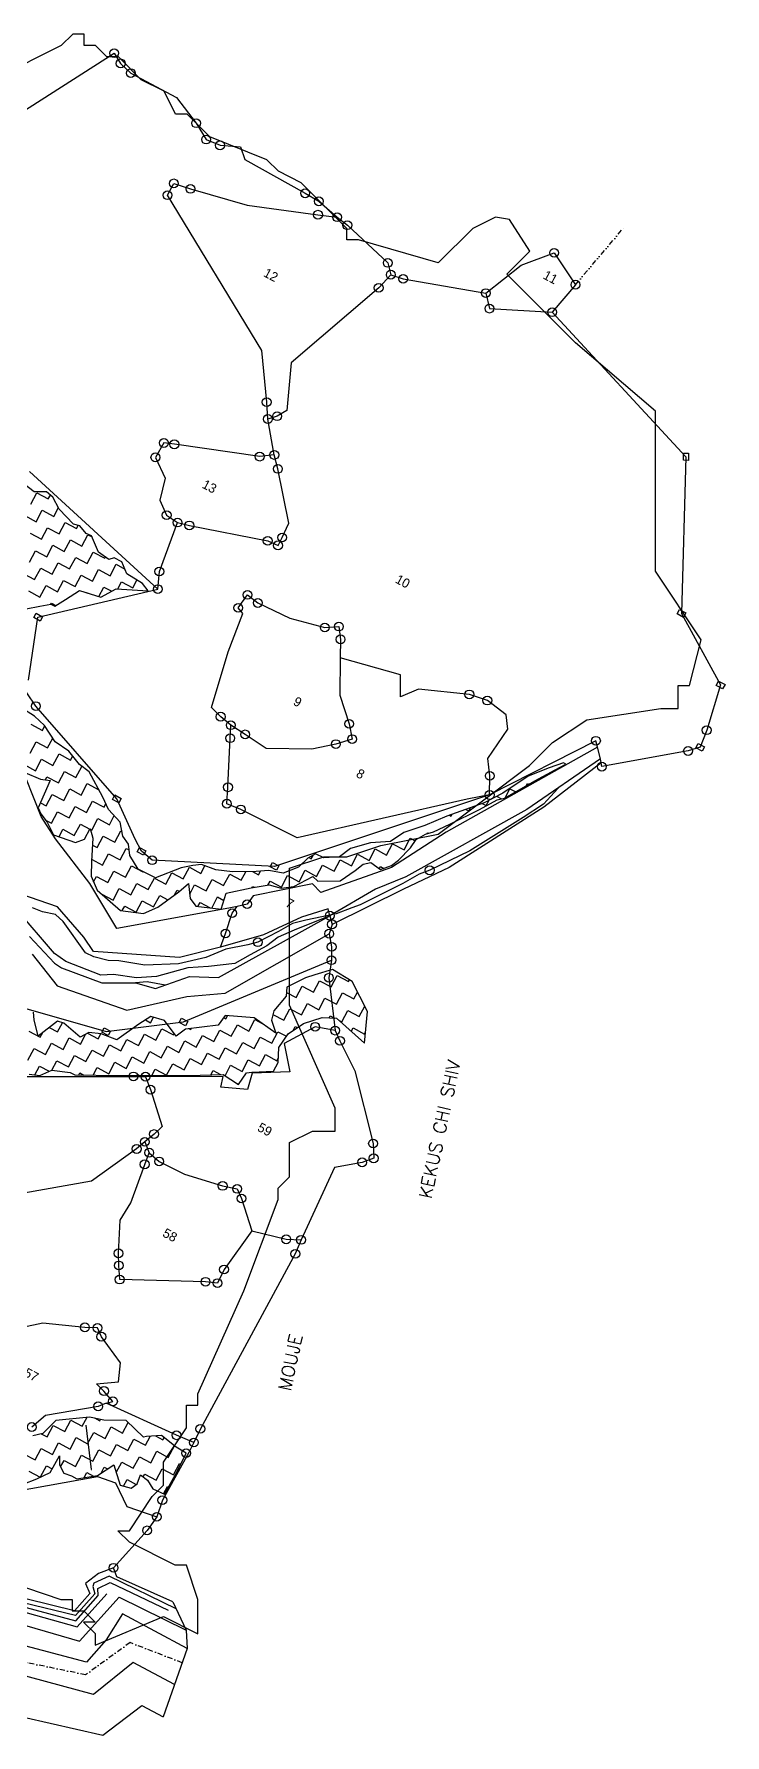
# Model space of a CAD drawing. Header units: metres. Extents: x 345339 to 348404, y 1759591 to 1762525.
# Drawn here: x 347740 to 348404, y 1759591 to 1761226 of the extents above; entities that cross this region are included whole.
import ezdxf

# ---------------------------------------------------------------- set-up
doc = ezdxf.new("R2010")
doc.units = ezdxf.units.M
doc.linetypes.add('DASHDOT', pattern=[1, 0.5, -0.25, 0, -0.25])
doc.linetypes.add('DIVIDE', pattern=[1.25, 0.5, -0.25, 0, -0.25, 0, -0.25])
for name, color, linetype in [('LINE_WATER', 4, 'Continuous'), ('OFF', 1, 'Continuous'), ('POLY_HATCH', 12, 'Continuous'), ('POLY_PARCEL', 6, 'Continuous'), ('POLY_WATER', 4, 'Continuous'), ('SYM_ARROW', 1, 'Continuous'), ('TEXT_MAPOUT', 7, 'Continuous'), ('TEXT_PARCEL', 7, 'Continuous'), ('V_BOUND_LINE', 7, 'Continuous'), ('V_BOUND_STREAM_LINE', 7, 'DASHDOT'), ('V_DIVIDE_LINE', 7, 'DIVIDE'), ('VILLAGE BOUNDRY', 15, 'Continuous')]:
    doc.layers.add(name, color=color, linetype=linetype)
doc.styles.get("Standard").update_dxf_attribs({"font": 'simplex.shx'})
doc.styles.add('TEXT_MAP', font='')
doc.styles.get('TEXT_MAP').set_extended_font_data('Kruti Dev 050')

msp = doc.modelspace()

# ---------------------------------------------------------------- linework, layer by layer
for points in [[(348368.6, 1760822.8), (348368.4, 1760815.9), (348363.6, 1760816), (348363.8, 1760822.9)], [(347741.7, 1760669), (347747.8, 1760665.7), (347745.6, 1760661.5), (347739.5, 1760664.8)], [(348360, 1760672.5), (348366.1, 1760669.3), (348363.8, 1760665), (348357.7, 1760668.3)], [(348397.5, 1760603.9), (348403.6, 1760600.6), (348401.3, 1760596.4), (348395.2, 1760599.6)], [(348377.8, 1760544), (348384, 1760540.8), (348381.7, 1760536.5), (348375.6, 1760539.8)], [(347817.3, 1760494.4), (347823.4, 1760491.1), (347821.2, 1760486.9), (347815.1, 1760490.2)], [(347841.2, 1760444), (347847.3, 1760440.8), (347845.1, 1760436.6), (347839, 1760439.8)], [(347968.8, 1760429.6), (347974.9, 1760426.3), (347972.6, 1760422.1), (347966.5, 1760425.3)], [(347881.6, 1760280.1), (347887.7, 1760276.9), (347885.4, 1760272.6), (347879.3, 1760275.9)], [(347807.1, 1760270.8), (347813.2, 1760267.5), (347810.9, 1760263.3), (347804.8, 1760266.5)]]:
    msp.add_lwpolyline(points, close=True)
for centre in [(347816.8, 1761207.1), (347823, 1761197.3), (347832.8, 1761188), (347895.5, 1761139.8), (347905.1, 1761124.1), (347918.5, 1761118.6), (347868, 1761070.6), (347874.1, 1761082), (347890.1, 1761076.7), (348000.3, 1761072.5), (348013.4, 1761064.8), (348012.6, 1761051.9), (348031, 1761049.5), (348040.8, 1761041.8), (348079.6, 1761005.6), (348239.4, 1761015.3), (348082.5, 1760994.3), (348094.4, 1760990.3), (348070.9, 1760981.7), (348173.8, 1760976.6), (348259.9, 1760984.7), (348177.3, 1760961.7), (348237.6, 1760958.2), (347963.3, 1760871.8), (347973.3, 1760858.3), (347964.5, 1760855.6), (347864.6, 1760832.6), (347874.6, 1760831.3), (347856.4, 1760818.8), (347956.6, 1760819.5), (347970.6, 1760821.1), (347974.1, 1760807.7), (347867.2, 1760763.2), (347877.7, 1760756.1), (347889, 1760753.4), (347964.3, 1760738.6), (347974.2, 1760734.2), (347978.2, 1760741.8), (347860.2, 1760709.1), (347858.7, 1760692.2), (347944.9, 1760686.6), (347954.8, 1760678.9), (347935.9, 1760674.2), (348019.1, 1760655.3), (348032.7, 1760656.2), (348034.3, 1760643.9), (347741.5, 1760579.8), (348158, 1760591), (348175.3, 1760585.1), (347919.1, 1760569.6), (348042.5, 1760562.7), (347928.3, 1760548.9), (347928.8, 1760561.4), (347942.6, 1760552.6), (348045.4, 1760548.1), (348279.6, 1760546.5), (348386, 1760556.6), (348029.8, 1760543.3), (348368.1, 1760536.7), (348285.3, 1760521.6), (347926.1, 1760501.8), (348177.6, 1760512.8), (347925.1, 1760486), (347938.5, 1760480.5), (348177.5, 1760494.4), (347853.3, 1760431.7), (348119.9, 1760422), (347944.6, 1760389.5), (347930.1, 1760380.8), (348023.9, 1760378.4), (348026.1, 1760370.1), (347923.8, 1760361.3), (347954.8, 1760352.9), (348023.4, 1760361.1), (348025.5, 1760335.6), (348025.7, 1760348.5), (348023.1, 1760318.8), (348009.9, 1760271.7), (348029.1, 1760268), (348033.7, 1760258.2), (347835.3, 1760224), (347846.9, 1760223.7), (347851.7, 1760211.3), (347838.4, 1760154.3), (347846.2, 1760161.1), (347855.1, 1760168.6), (348065.5, 1760159.5), (347846.1, 1760139.5), (347850.5, 1760150.7), (347860, 1760142.3), (348055, 1760141.4), (348066.1, 1760145.3), (347921, 1760118.8), (347934.9, 1760115.9), (347939.1, 1760106.7), (347982.1, 1760067.5), (347996.3, 1760066.9), (347821, 1760054), (347821.3, 1760042.4), (347990.8, 1760053.5), (347822.1, 1760028.8), (347904.6, 1760026.7), (347916.1, 1760025.4), (347922.3, 1760038.5), (347788.7, 1759982.9), (347800.8, 1759982.3), (347804.5, 1759973.9), (347807, 1759921.7), (347815.6, 1759911.8), (347801.5, 1759907), (347737.6, 1759887.1), (347876.7, 1759879.2), (347899.6, 1759885.4), (347886, 1759862), (347893.4, 1759872.3), (347863.1, 1759816.8), (347857.8, 1759800.8), (347848.4, 1759787.8), (347816.2, 1759751.9)]:
    msp.add_circle(centre, 4.23)
at = {"layer": 'LINE_WATER'}
for p, q in [((348229.3, 1760485.7), (348209.8, 1760472.9)), ((348243.2, 1760501), (348229.3, 1760485.7)), ((348209.8, 1760472.9), (348199.3, 1760466.3)), ((348199.3, 1760466.3), (348158.4, 1760440.6)), ((348158.4, 1760440.6), (348119.9, 1760422)), ((348119.9, 1760422), (348109.8, 1760418.2)), ((348094, 1760409.2), (348053, 1760388.8)), ((348109.8, 1760418.2), (348094, 1760409.2)), ((348053, 1760388.8), (348045.1, 1760386)), ((347759.5, 1760342.1), (347722.6, 1760385.1)), ((347747.8, 1760382.1), (347738.3, 1760386)), ((347760.3, 1760379.5), (347747.8, 1760382.1)), ((347767.7, 1760372.7), (347760.3, 1760379.5)), ((347789.3, 1760342.6), (347767.7, 1760372.7)), ((347988.2, 1760371), (347974.7, 1760363.1)), ((348000.8, 1760374.1), (347988.2, 1760371)), ((348023.9, 1760378.4), (347989.7, 1760364.6)), ((348029.9, 1760380.3), (348000.8, 1760374.1)), ((348045.1, 1760386), (348029.9, 1760380.3)), ((347974.7, 1760363.1), (347954.8, 1760352.9)), ((347974.4, 1760357.7), (347963.6, 1760349.5)), ((347989.7, 1760364.6), (347974.4, 1760357.7)), ((347770.5, 1760334.5), (347759.5, 1760342.1)), ((347797.2, 1760338.9), (347789.3, 1760342.6)), ((347810.9, 1760335.2), (347797.2, 1760338.9)), ((347904.8, 1760338.4), (347878.7, 1760332)), ((347923.9, 1760346.1), (347904.8, 1760338.4)), ((347945.3, 1760350.4), (347923.9, 1760346.1)), ((347947.4, 1760340.8), (347932.6, 1760332.5)), ((347954.8, 1760352.9), (347945.3, 1760350.4)), ((347963.6, 1760349.5), (347947.4, 1760340.8)), ((347804.1, 1760321.3), (347770.5, 1760334.5)), ((347816, 1760321.9), (347804.1, 1760321.3)), ((347821.2, 1760334.9), (347810.9, 1760335.2)), ((347838.1, 1760318.8), (347816, 1760321.9)), ((347846.2, 1760330.8), (347821.2, 1760334.9)), ((347878.7, 1760332), (347846.2, 1760330.8)), ((347887.7, 1760328.3), (347857.3, 1760320.1)), ((347907.3, 1760329.7), (347887.7, 1760328.3)), ((347932.6, 1760332.5), (347907.3, 1760329.7)), ((347848.6, 1760314.8), (347837.3, 1760314)), ((347857.3, 1760320.1), (347838.1, 1760318.8)), ((347865.8, 1760311.8), (347848.6, 1760314.8)), ((347797.3, 1759737), (347796.3, 1759734)), ((347796.3, 1759734), (347798.2, 1759726.7)), ((347811.9, 1759743.7), (347797.3, 1759737)), ((347801, 1759732), (347812.8, 1759737.8)), ((347876.3, 1759712.3), (347811.9, 1759743.7)), ((347812.8, 1759737.8), (347868.7, 1759711)), ((347779.6, 1759705.9), (347729.3, 1759718.2)), ((347798.2, 1759726.7), (347779.6, 1759705.9)), ((347779.9, 1759701), (347801.5, 1759725.3)), ((347781.2, 1759695), (347809.7, 1759726.7)), ((347783.5, 1759681.3), (347821.7, 1759723.5)), ((347801.5, 1759725.3), (347801, 1759732)), ((347821.7, 1759723.5), (347886.1, 1759692.1)), ((347725.3, 1759710.9), (347781.2, 1759695)), ((347727.6, 1759714.9), (347779.9, 1759701)), ((347824.7, 1759707.5), (347809, 1759682.5)), ((347887, 1759674.3), (347824.7, 1759707.5)), ((347732.9, 1759696.1), (347783.5, 1759681.3)), ((347790.2, 1759661.3), (347721.3, 1759679.6)), ((347809, 1759682.5), (347790.2, 1759661.3)), ((347796.8, 1759630.2), (347694, 1759657.9)), ((347834.9, 1759660.9), (347796.8, 1759630.2)), ((347874.9, 1759639.6), (347834.9, 1759660.9))]:
    msp.add_line(p, q, dxfattribs=at)
at = {"layer": 'OFF'}
for p, q in [((347873.3, 1759719.3), (347886.1, 1759692.1)), ((347886.1, 1759692.1), (347887, 1759674.3)), ((347887, 1759674.3), (347864, 1759608.6))]:
    msp.add_line(p, q, dxfattribs=at)
at = {"layer": 'POLY_HATCH'}
for p, q in [((347740, 1760785.8), (347730.2, 1760793.1)), ((347751.7, 1760785.8), (347740, 1760785.8)), ((347757.8, 1760780.5), (347751.7, 1760785.8)), ((347764, 1760768.9), (347757.8, 1760780.5)), ((347777.7, 1760754.7), (347764, 1760768.9)), ((347783.7, 1760753), (347777.7, 1760754.7)), ((347790, 1760745.5), (347783.7, 1760753)), ((347795.1, 1760743.4), (347790, 1760745.5)), ((347801.7, 1760727.6), (347795.1, 1760743.4)), ((347811.8, 1760720.8), (347801.7, 1760727.6)), ((347816.8, 1760722.3), (347811.8, 1760720.8)), ((347824.3, 1760718.3), (347816.8, 1760722.3)), ((347829.1, 1760706.8), (347824.3, 1760718.3)), ((347844.1, 1760697.5), (347829.1, 1760706.8)), ((347849.3, 1760690.5), (347844.1, 1760697.5)), ((347759.7, 1760675.8), (347769.9, 1760682.1)), ((347769.9, 1760682.1), (347783.4, 1760690.7)), ((347783.4, 1760690.7), (347804.1, 1760684.4)), ((347804.1, 1760684.4), (347818.7, 1760692.4)), ((347818.7, 1760692.4), (347849.3, 1760690.5)), ((347732.3, 1760673.3), (347745.4, 1760675.9)), ((347745.4, 1760675.9), (347756, 1760677.8)), ((347756, 1760677.8), (347759.7, 1760675.8)), ((347740.2, 1760570), (347727.2, 1760578.6)), ((347750, 1760561.3), (347740.2, 1760570)), ((347760.2, 1760545.6), (347750, 1760561.3)), ((347773.2, 1760536.6), (347760.2, 1760545.6)), ((347783.5, 1760523.6), (347773.2, 1760536.6)), ((347792.8, 1760516.6), (347783.5, 1760523.6)), ((348234.6, 1760520.4), (348214.6, 1760512.5)), ((348220.9, 1760507.9), (348240.5, 1760518.5)), ((348248.3, 1760525.4), (348234.6, 1760520.4)), ((348240.5, 1760518.5), (348250.8, 1760524)), ((348250.8, 1760524), (348248.3, 1760525.4)), ((347731, 1760516.1), (347746, 1760509.6)), ((347755.3, 1760508.4), (347743.8, 1760481.9)), ((347746, 1760509.6), (347755.3, 1760508.4)), ((347806, 1760492.4), (347792.8, 1760516.6)), ((348214.6, 1760512.5), (348190.1, 1760496.1)), ((348191.9, 1760491.4), (348220.9, 1760507.9)), ((347811.4, 1760480.6), (347806, 1760492.4)), ((348172.2, 1760487), (348136.4, 1760473.9)), ((348167.9, 1760480.3), (348184.8, 1760489.6)), ((348190.1, 1760496.1), (348172.2, 1760487)), ((348184.8, 1760489.6), (348191.9, 1760491.4)), ((347743.8, 1760481.9), (347746.2, 1760476.4)), ((347746.2, 1760476.4), (347752.4, 1760468.4)), ((347752.4, 1760468.4), (347758.5, 1760456.2)), ((347822.7, 1760468.4), (347811.4, 1760480.6)), ((347825.1, 1760454.8), (347822.7, 1760468.4)), ((348136.4, 1760473.9), (348115.3, 1760465.2)), ((348139.3, 1760466.5), (348167.9, 1760480.3)), ((347758.5, 1760456.2), (347779.7, 1760448.6)), ((347788.3, 1760451.9), (347793.8, 1760462.1)), ((347793.8, 1760462.1), (347796.2, 1760452.9)), ((347796.2, 1760452.9), (347795, 1760430.9)), ((347830.6, 1760447), (347825.1, 1760454.8)), ((348095.1, 1760458.2), (348082.4, 1760449.8)), ((348115.3, 1760465.2), (348095.1, 1760458.2)), ((348106.8, 1760451.6), (348115.9, 1760456.7)), ((348115.9, 1760456.7), (348123.5, 1760459.1)), ((348123.5, 1760459.1), (348139.3, 1760466.5)), ((347779.7, 1760448.6), (347788.3, 1760451.9)), ((347831.7, 1760436.2), (347830.6, 1760447)), ((347839.7, 1760423), (347831.7, 1760436.2)), ((348010.3, 1760437.7), (348002.7, 1760433.6)), ((348018.3, 1760433.9), (348010.3, 1760437.7)), ((348043.7, 1760443), (348033.2, 1760434.9)), ((348063.1, 1760448.5), (348043.7, 1760443)), ((348082.4, 1760449.8), (348063.1, 1760448.5)), ((348089.9, 1760431.7), (348101.5, 1760443.7)), ((348101.5, 1760443.7), (348106.8, 1760451.6)), ((347795, 1760430.9), (347794.7, 1760416.4)), ((347856.6, 1760414.7), (347839.7, 1760423)), ((347881, 1760424.3), (347856.6, 1760414.7)), ((347892.4, 1760426.5), (347881, 1760424.3)), ((347900.6, 1760427.6), (347892.4, 1760426.5)), ((347914.3, 1760422.4), (347900.6, 1760427.6)), ((347930.5, 1760420.6), (347914.3, 1760422.4)), ((347953.3, 1760420.8), (347930.5, 1760420.6)), ((347965.5, 1760421.8), (347953.3, 1760420.8)), ((347979.2, 1760419.3), (347965.5, 1760421.8)), ((347994, 1760425.1), (347979.2, 1760419.3)), ((348002.7, 1760433.6), (347994, 1760425.1)), ((348033.2, 1760434.9), (348018.3, 1760433.9)), ((348034, 1760412), (348048.3, 1760421.8)), ((348048.3, 1760421.8), (348056.1, 1760428)), ((348056.1, 1760428), (348063.4, 1760429.5)), ((348063.4, 1760429.5), (348072.6, 1760422.7)), ((348072.6, 1760422.7), (348083.3, 1760426.5)), ((348083.3, 1760426.5), (348089.9, 1760431.7)), ((347794.7, 1760416.4), (347800.6, 1760402.8)), ((347879, 1760401.3), (347888.2, 1760409.3)), ((347888.2, 1760409.3), (347889.9, 1760394.8)), ((347924.3, 1760400.2), (347948.5, 1760405.2)), ((347948.5, 1760405.2), (347965.8, 1760408.1)), ((347965.8, 1760408.1), (347977.1, 1760404.9)), ((347977.1, 1760404.9), (347989.5, 1760406.6)), ((347989.5, 1760406.6), (348007.5, 1760416)), ((348007.5, 1760416), (348012.5, 1760411.7)), ((348012.5, 1760411.7), (348034, 1760412)), ((347800.6, 1760402.8), (347822.9, 1760383.5)), ((347858.7, 1760386.5), (347879, 1760401.3)), ((347889.9, 1760394.8), (347895.3, 1760387.6)), ((347895.3, 1760387.6), (347919.6, 1760384.7)), ((347919.6, 1760384.7), (347924.3, 1760400.2)), ((347822.9, 1760383.5), (347845.1, 1760380.6)), ((347845.1, 1760380.6), (347858.7, 1760386.5)), ((348009.6, 1760321.6), (348000.5, 1760318.8)), ((348026.4, 1760326.7), (348009.6, 1760321.6)), ((348045.3, 1760315.3), (348026.4, 1760326.7)), ((347982.8, 1760309.7), (347982.1, 1760301.1)), ((348000.5, 1760318.8), (347982.8, 1760309.7)), ((348060, 1760286.4), (348045.3, 1760315.3)), ((347982.1, 1760301.1), (347970.1, 1760287)), ((347739.8, 1760278.3), (347739.2, 1760285.6)), ((347743.7, 1760262.8), (347739.8, 1760278.3)), ((347762.3, 1760277.2), (347743.7, 1760262.8)), ((347768.3, 1760275.3), (347762.3, 1760277.2)), ((347784.1, 1760261.7), (347768.3, 1760275.3)), ((347840.4, 1760274.2), (347819.5, 1760259.1)), ((347851.9, 1760281.5), (347840.4, 1760274.2)), ((347865.2, 1760277.6), (347851.9, 1760281.5)), ((347876.5, 1760262.7), (347865.2, 1760277.6)), ((347916.7, 1760273.3), (347885.2, 1760269.5)), ((347923.5, 1760282.4), (347916.7, 1760273.3)), ((347951.2, 1760280.4), (347923.5, 1760282.4)), ((347972.1, 1760265.5), (347951.2, 1760280.4)), ((347970.1, 1760287), (347967.8, 1760278)), ((347967.8, 1760278), (347972.1, 1760265.5)), ((347983.9, 1760264.9), (347998.8, 1760274.9)), ((347998.8, 1760274.9), (348016.7, 1760280.7)), ((348016.7, 1760280.7), (348030.3, 1760279.9)), ((348030.3, 1760279.9), (348057.2, 1760255.9)), ((348057.2, 1760255.9), (348060, 1760286.4)), ((347792.3, 1760266.3), (347784.1, 1760261.7)), ((347804.4, 1760265), (347792.3, 1760266.3)), ((347819.5, 1760259.1), (347804.4, 1760265)), ((347885.2, 1760269.5), (347876.5, 1760262.7)), ((347975, 1760251.8), (347983.9, 1760264.9)), ((347974.4, 1760237.4), (347975, 1760251.8)), ((347735.2, 1760226.3), (347745.3, 1760224.8)), ((347745.3, 1760224.8), (347757, 1760230.1)), ((347757, 1760230.1), (347774.4, 1760227.8)), ((347774.4, 1760227.8), (347778.9, 1760225.5)), ((347778.9, 1760225.5), (347819.6, 1760224.9)), ((347819.6, 1760224.9), (347888.4, 1760225)), ((347888.4, 1760225), (347921.5, 1760225.9)), ((347921.5, 1760225.9), (347936.2, 1760216.2)), ((347936.2, 1760216.2), (347944, 1760227.3)), ((347944, 1760227.3), (347948.9, 1760228)), ((347948.9, 1760228), (347969.9, 1760228.9)), ((347969.9, 1760228.9), (347974.4, 1760237.4)), ((347793.1, 1759896.7), (347760.7, 1759893.5)), ((347807, 1759893.8), (347793.1, 1759896.7)), ((347748.3, 1759881), (347738.6, 1759878.5)), ((347760.7, 1759893.5), (347748.3, 1759881)), ((347828.4, 1759893.3), (347807, 1759893.8)), ((347845, 1759877.4), (347828.4, 1759893.3)), ((347847.8, 1759877.9), (347845, 1759877.4)), ((347862.4, 1759879), (347847.8, 1759877.9)), ((347876.3, 1759867.8), (347862.4, 1759879)), ((347886, 1759862), (347876.3, 1759867.8)), ((347755.2, 1759843.5), (347764.4, 1759859.6)), ((347764.4, 1759859.6), (347764.2, 1759850.8)), ((347764.2, 1759850.8), (347768.3, 1759842.9)), ((347800.9, 1759840.5), (347816.4, 1759850.9)), ((347816.4, 1759850.9), (347822.7, 1759831.3)), ((347877, 1759843.8), (347886, 1759862)), ((347729.4, 1759832.3), (347742.4, 1759837.5)), ((347742.4, 1759837.5), (347755.2, 1759843.5)), ((347768.3, 1759842.9), (347775.8, 1759840.1)), ((347775.8, 1759840.1), (347780.8, 1759837.5)), ((347780.8, 1759837.5), (347800.9, 1759840.5)), ((347822.7, 1759831.3), (347833.2, 1759828.5)), ((347833.2, 1759828.5), (347839, 1759832.7)), ((347839, 1759832.7), (347842, 1759841.3)), ((347842, 1759841.3), (347848.9, 1759836.2)), ((347848.9, 1759836.2), (347853.9, 1759827.8)), ((347865, 1759822.6), (347877, 1759843.8)), ((347853.9, 1759827.8), (347865, 1759822.6))]:
    msp.add_line(p, q, dxfattribs=at)
at = {"layer": 'POLY_HATCH', "linetype": 'Continuous'}
for p, q in [((347736.7, 1760773.7), (347742.6, 1760784.7)), ((347742.6, 1760784.7), (347753.5, 1760778.9)), ((347753.5, 1760778.9), (347755.5, 1760782.5)), ((347730.9, 1760762.8), (347741.8, 1760756.9)), ((347741.8, 1760756.9), (347747.7, 1760767.9)), ((347747.7, 1760767.9), (347758.7, 1760762.1)), ((347758.7, 1760762.1), (347763.2, 1760770.5)), ((347747, 1760740.1), (347752.8, 1760751.1)), ((347752.8, 1760751.1), (347763.8, 1760745.2)), ((347763.8, 1760745.2), (347769.6, 1760756.2)), ((347769.6, 1760756.2), (347780.6, 1760750.4)), ((347780.6, 1760750.4), (347782.2, 1760753.4)), ((347736, 1760745.9), (347747, 1760740.1)), ((347752.1, 1760723.3), (347757.9, 1760734.3)), ((347757.9, 1760734.3), (347768.9, 1760728.4)), ((347768.9, 1760728.4), (347774.8, 1760739.4)), ((347774.8, 1760739.4), (347785.7, 1760733.5)), ((347785.7, 1760733.5), (347791.6, 1760744.5)), ((347791.6, 1760744.5), (347795.5, 1760742.4)), ((347735.3, 1760718.1), (347741.1, 1760729.1)), ((347741.1, 1760729.1), (347752.1, 1760723.3)), ((347757.2, 1760706.5), (347763.1, 1760717.4)), ((347763.1, 1760717.4), (347774, 1760711.6)), ((347774, 1760711.6), (347779.9, 1760722.6)), ((347779.9, 1760722.6), (347790.9, 1760716.7)), ((347790.9, 1760716.7), (347796.7, 1760727.7)), ((347796.7, 1760727.7), (347807.7, 1760721.8)), ((347807.7, 1760721.8), (347808.4, 1760723.1)), ((347812.8, 1760705), (347818.7, 1760716)), ((347818.7, 1760716), (347827.1, 1760711.5)), ((347729.4, 1760707.2), (347740.4, 1760701.3)), ((347740.4, 1760701.3), (347746.2, 1760712.3)), ((347746.2, 1760712.3), (347757.2, 1760706.5)), ((347762.4, 1760689.6), (347768.2, 1760700.6)), ((347768.2, 1760700.6), (347779.2, 1760694.8)), ((347779.2, 1760694.8), (347785, 1760705.7)), ((347785, 1760705.7), (347796, 1760699.9)), ((347796, 1760699.9), (347801.8, 1760710.9)), ((347801.8, 1760710.9), (347812.8, 1760705)), ((347820.2, 1760692.3), (347823.8, 1760699.2)), ((347823.8, 1760699.2), (347834.8, 1760693.3)), ((347834.8, 1760693.3), (347838.7, 1760700.8)), ((347734.6, 1760690.4), (347745.5, 1760684.5)), ((347745.5, 1760684.5), (347751.4, 1760695.5)), ((347751.4, 1760695.5), (347762.4, 1760689.6)), ((347790, 1760688.7), (347790.1, 1760688.9)), ((347790.1, 1760688.9), (347791.4, 1760688.3)), ((347802.2, 1760685), (347807, 1760694)), ((347807, 1760694), (347814.4, 1760690.1)), ((347756, 1760677.8), (347756.5, 1760678.7)), ((347756.5, 1760678.7), (347760.7, 1760676.4)), ((347736.8, 1760562.3), (347747.8, 1760556.5)), ((347747.8, 1760556.5), (347750.2, 1760561)), ((347736.1, 1760534.5), (347741.9, 1760545.5)), ((347741.9, 1760545.5), (347752.9, 1760539.7)), ((347752.9, 1760539.7), (347757.9, 1760549.1)), ((347758, 1760522.8), (347763.9, 1760533.8)), ((347763.9, 1760533.8), (347774.9, 1760528)), ((347730.2, 1760523.6), (347741.2, 1760517.7)), ((347741.2, 1760517.7), (347747.1, 1760528.7)), ((347747.1, 1760528.7), (347758, 1760522.8)), ((347774.9, 1760528), (347777, 1760531.9)), ((347780, 1760511.1), (347785.7, 1760521.9)), ((347750.7, 1760509), (347752.2, 1760511.9)), ((347752.2, 1760511.9), (347763.2, 1760506)), ((347763.2, 1760506), (347769, 1760517)), ((347769, 1760517), (347780, 1760511.1)), ((347785.1, 1760494.3), (347791, 1760505.3)), ((347791, 1760505.3), (347801.9, 1760499.4)), ((348212.5, 1760503.1), (348213.8, 1760505.5)), ((348213.8, 1760505.5), (348215.3, 1760504.7)), ((347746, 1760487), (347751.5, 1760484.1)), ((347751.5, 1760484.1), (347757.3, 1760495)), ((347757.3, 1760495), (347768.3, 1760489.2)), ((347768.3, 1760489.2), (347774.1, 1760500.2)), ((347774.1, 1760500.2), (347785.1, 1760494.3)), ((347790.2, 1760477.5), (347796.1, 1760488.5)), ((347796.1, 1760488.5), (347807.1, 1760482.6)), ((347801.9, 1760499.4), (347802, 1760499.7)), ((347807.1, 1760482.6), (347808.9, 1760486.1)), ((348170.3, 1760486.3), (348174.3, 1760484.2)), ((348174.3, 1760484.2), (348177.1, 1760489.5)), ((348184.2, 1760493.1), (348188.8, 1760490.6)), ((348192.3, 1760491.7), (348197, 1760500.3)), ((348197, 1760500.3), (348202.5, 1760497.4)), ((347750.9, 1760470.3), (347756.6, 1760467.2)), ((347756.6, 1760467.2), (347762.4, 1760478.2)), ((347762.4, 1760478.2), (347773.4, 1760472.4)), ((347773.4, 1760472.4), (347779.3, 1760483.3)), ((347779.3, 1760483.3), (347790.2, 1760477.5)), ((347795.4, 1760460.7), (347801.2, 1760471.7)), ((347801.2, 1760471.7), (347812.2, 1760465.8)), ((347812.2, 1760465.8), (347816.9, 1760474.7)), ((348139, 1760474.9), (348140.6, 1760474)), ((348140.6, 1760474), (348141.6, 1760475.8)), ((348154.7, 1760480.6), (348157.5, 1760479.1)), ((348157.5, 1760479.1), (348159.1, 1760482.2)), ((347763.8, 1760454.3), (347767.6, 1760461.4)), ((347767.6, 1760461.4), (347778.5, 1760455.5)), ((347778.5, 1760455.5), (347784.4, 1760466.5)), ((347784.4, 1760466.5), (347793.5, 1760461.7)), ((347793.9, 1760461.4), (347795.4, 1760460.7)), ((347800.5, 1760443.9), (347806.3, 1760454.8)), ((347806.3, 1760454.8), (347817.3, 1760449)), ((347817.3, 1760449), (347823.2, 1760460)), ((347823.2, 1760460), (347824.3, 1760459.3)), ((348095.3, 1760441.8), (348101.2, 1760452.8)), ((348101.2, 1760452.8), (348105.9, 1760450.2)), ((348117.6, 1760457.2), (348118, 1760457.9)), ((348118, 1760457.9), (348118.6, 1760457.5)), ((347795.9, 1760446.3), (347800.5, 1760443.9)), ((347805.6, 1760427), (347811.5, 1760438)), ((347811.5, 1760438), (347822.4, 1760432.2)), ((347822.4, 1760432.2), (347828.3, 1760443.1)), ((347828.3, 1760443.1), (347831.1, 1760441.6)), ((348006.1, 1760433), (348007.9, 1760436.4)), ((348044.8, 1760426.4), (348050.7, 1760437.4)), ((348050.7, 1760437.4), (348061.7, 1760431.5)), ((348061.7, 1760431.5), (348067.5, 1760442.5)), ((348067.5, 1760442.5), (348078.5, 1760436.7)), ((348078.5, 1760436.7), (348084.3, 1760447.6)), ((348084.3, 1760447.6), (348095.3, 1760441.8)), ((347795.1, 1760432.6), (347805.6, 1760427)), ((347810.7, 1760410.2), (347816.6, 1760421.2)), ((347816.6, 1760421.2), (347827.6, 1760415.3)), ((347827.6, 1760415.3), (347833.4, 1760426.3)), ((347833.4, 1760426.3), (347844.4, 1760420.5)), ((347844.4, 1760420.5), (347844.5, 1760420.6)), ((347866.3, 1760408.8), (347872.2, 1760419.7)), ((347872.2, 1760419.7), (347883.2, 1760413.9)), ((347883.2, 1760413.9), (347889, 1760424.9)), ((347889, 1760424.9), (347900, 1760419)), ((347900, 1760419), (347903.9, 1760426.3)), ((347938.8, 1760412.5), (347943.2, 1760420.7)), ((347949.6, 1760420.8), (347955.6, 1760417.6)), ((347955.6, 1760417.6), (347957.5, 1760421.2)), ((347994.4, 1760411), (348000.2, 1760422)), ((348000.2, 1760422), (348011.2, 1760416.1)), ((348003.8, 1760434.2), (348006.1, 1760433)), ((348011.2, 1760416.1), (348017, 1760427.1)), ((348017, 1760427.1), (348028, 1760421.3)), ((348028, 1760421.3), (348033.9, 1760432.2)), ((348033.9, 1760432.2), (348044.8, 1760426.4)), ((348071.5, 1760423.5), (348072.6, 1760425.7)), ((348072.6, 1760425.7), (348075.9, 1760423.9)), ((347797, 1760410.9), (347799.8, 1760416.1)), ((347799.8, 1760416.1), (347810.7, 1760410.2)), ((347815.9, 1760393.4), (347821.7, 1760404.4)), ((347821.7, 1760404.4), (347832.7, 1760398.5)), ((347832.7, 1760398.5), (347838.5, 1760409.5)), ((347838.5, 1760409.5), (347849.5, 1760403.6)), ((347849.5, 1760403.6), (347855.4, 1760414.6)), ((347855.4, 1760414.6), (347866.3, 1760408.8)), ((347889.4, 1760399.1), (347894.1, 1760408)), ((347894.1, 1760408), (347905.1, 1760402.2)), ((347905.1, 1760402.2), (347911, 1760413.2)), ((347911, 1760413.2), (347921.9, 1760407.3)), ((347921.9, 1760407.3), (347927.8, 1760418.3)), ((347927.8, 1760418.3), (347938.8, 1760412.5)), ((347949, 1760405.3), (347949.7, 1760406.6)), ((347949.7, 1760406.6), (347951.5, 1760405.7)), ((347964.5, 1760407.9), (347966.6, 1760411.7)), ((347966.6, 1760411.7), (347977.5, 1760405.9)), ((347977.5, 1760405.9), (347983.4, 1760416.9)), ((347983.4, 1760416.9), (347994.4, 1760411)), ((347804.8, 1760399.1), (347804.9, 1760399.2)), ((347804.9, 1760399.2), (347815.9, 1760393.4)), ((347824.6, 1760383.3), (347826.9, 1760387.5)), ((347826.9, 1760387.5), (347837.8, 1760381.7)), ((347837.8, 1760381.7), (347843.7, 1760392.7)), ((347843.7, 1760392.7), (347854.7, 1760386.8)), ((347854.7, 1760386.8), (347860.5, 1760397.8)), ((347860.5, 1760397.8), (347868.4, 1760393.6)), ((347874.9, 1760398.4), (347877.3, 1760402.9)), ((347877.3, 1760402.9), (347879.5, 1760401.8)), ((347897.2, 1760387.4), (347899.3, 1760391.2)), ((347899.3, 1760391.2), (347909.1, 1760386)), ((347910.5, 1760385.8), (347916.1, 1760396.4)), ((347916.1, 1760396.4), (347922.2, 1760393.1)), ((347991.5, 1760299.8), (347997.3, 1760310.8)), ((347997.3, 1760310.8), (348008.3, 1760304.9)), ((348008.3, 1760304.9), (348014.2, 1760315.9)), ((348014.2, 1760315.9), (348025.1, 1760310.1)), ((348025.1, 1760310.1), (348031, 1760321.1)), ((348031, 1760321.1), (348042, 1760315.2)), ((348042, 1760315.2), (348042.8, 1760316.8)), ((348047.1, 1760298.4), (348050.6, 1760305)), ((347979.8, 1760277.9), (347985.6, 1760288.8)), ((347982.4, 1760304.7), (347991.5, 1760299.8)), ((347985.6, 1760288.8), (347996.6, 1760283)), ((347996.6, 1760283), (348002.5, 1760294)), ((348002.5, 1760294), (348013.4, 1760288.1)), ((348013.4, 1760288.1), (348019.3, 1760299.1)), ((348019.3, 1760299.1), (348030.3, 1760293.3)), ((348030.3, 1760293.3), (348036.1, 1760304.2)), ((348036.1, 1760304.2), (348047.1, 1760298.4)), ((348052.2, 1760281.6), (348057.5, 1760291.4)), ((347762.5, 1760266.8), (347767.2, 1760275.6)), ((347846.8, 1760278.3), (347851.8, 1760275.6)), ((347851.8, 1760275.6), (347854.5, 1760280.8)), ((347922, 1760280.5), (347924.2, 1760279.3)), ((347924.2, 1760279.3), (347925.8, 1760282.3)), ((347929.3, 1760262.5), (347935.2, 1760273.5)), ((347935.2, 1760273.5), (347946.1, 1760267.6)), ((347946.1, 1760267.6), (347952, 1760278.6)), ((347952, 1760278.6), (347958.9, 1760274.9)), ((347969.2, 1760283.5), (347979.8, 1760277.9)), ((348023.4, 1760280.3), (348024.4, 1760282.3)), ((348024.4, 1760282.3), (348028.8, 1760280)), ((348032.3, 1760278.1), (348035.4, 1760276.4)), ((348035.4, 1760276.4), (348041.2, 1760287.4)), ((348041.2, 1760287.4), (348052.2, 1760281.6)), ((347734.7, 1760267.5), (347745.7, 1760261.7)), ((347745.7, 1760261.7), (347748.1, 1760266.2)), ((347754.4, 1760271.1), (347762.5, 1760266.8)), ((347767.7, 1760250), (347773.5, 1760261)), ((347773.5, 1760261), (347784.5, 1760255.1)), ((347784.5, 1760255.1), (347789.6, 1760264.8)), ((347791.2, 1760265.6), (347801.3, 1760260.2)), ((347801.3, 1760260.2), (347803.9, 1760265)), ((347823.3, 1760248.5), (347829.1, 1760259.5)), ((347829.1, 1760259.5), (347840.1, 1760253.7)), ((347840.1, 1760253.7), (347845.9, 1760264.6)), ((347845.9, 1760264.6), (347856.9, 1760258.8)), ((347856.9, 1760258.8), (347862.7, 1760269.8)), ((347862.7, 1760269.8), (347873.7, 1760263.9)), ((347873.7, 1760263.9), (347874.5, 1760265.3)), ((347878.9, 1760247.1), (347884.7, 1760258.1)), ((347884.7, 1760258.1), (347895.7, 1760252.2)), ((347888.8, 1760270), (347890.5, 1760269.1)), ((347890.5, 1760269.1), (347891.2, 1760270.2)), ((347895.7, 1760252.2), (347901.5, 1760263.2)), ((347901.5, 1760263.2), (347912.5, 1760257.4)), ((347912.5, 1760257.4), (347918.3, 1760268.3)), ((347918.3, 1760268.3), (347929.3, 1760262.5)), ((347934.4, 1760245.7), (347940.3, 1760256.6)), ((347940.3, 1760256.6), (347951.3, 1760250.8)), ((347951.3, 1760250.8), (347957.1, 1760261.8)), ((347957.1, 1760261.8), (347968.1, 1760255.9)), ((347968.1, 1760255.9), (347973.9, 1760266.9)), ((347973.9, 1760266.9), (347982.3, 1760262.5)), ((347988.7, 1760268.1), (347990.8, 1760272)), ((347990.8, 1760272), (347992.9, 1760270.9)), ((348044.6, 1760267.2), (348046.4, 1760270.6)), ((348046.4, 1760270.6), (348057.3, 1760264.7)), ((348057.3, 1760264.7), (348058.2, 1760266.3)), ((347734, 1760239.7), (347739.9, 1760250.7)), ((347739.9, 1760250.7), (347750.8, 1760244.9)), ((347750.8, 1760244.9), (347756.7, 1760255.8)), ((347756.7, 1760255.8), (347767.7, 1760250)), ((347772.8, 1760233.2), (347778.6, 1760244.1)), ((347778.6, 1760244.1), (347789.6, 1760238.3)), ((347789.6, 1760238.3), (347795.5, 1760249.3)), ((347795.5, 1760249.3), (347806.4, 1760243.4)), ((347806.4, 1760243.4), (347812.3, 1760254.4)), ((347812.3, 1760254.4), (347823.3, 1760248.5)), ((347828.4, 1760231.7), (347834.2, 1760242.7)), ((347834.2, 1760242.7), (347845.2, 1760236.8)), ((347845.2, 1760236.8), (347851.1, 1760247.8)), ((347851.1, 1760247.8), (347862, 1760242)), ((347862, 1760242), (347867.9, 1760253)), ((347867.9, 1760253), (347878.9, 1760247.1)), ((347884, 1760230.3), (347889.8, 1760241.3)), ((347889.8, 1760241.3), (347900.8, 1760235.4)), ((347900.8, 1760235.4), (347906.6, 1760246.4)), ((347906.6, 1760246.4), (347917.6, 1760240.5)), ((347917.6, 1760240.5), (347923.5, 1760251.5)), ((347923.5, 1760251.5), (347934.4, 1760245.7)), ((347939.6, 1760228.8), (347945.4, 1760239.8)), ((347945.4, 1760239.8), (347956.4, 1760234)), ((347956.4, 1760234), (347962.2, 1760244.9)), ((347962.2, 1760244.9), (347973.2, 1760239.1)), ((347973.2, 1760239.1), (347974.5, 1760241.6)), ((347740.5, 1760225.5), (347745, 1760233.9)), ((347745, 1760233.9), (347754.4, 1760228.9)), ((347757, 1760230.1), (347761.8, 1760239)), ((347761.8, 1760239), (347772.8, 1760233.2)), ((347782.7, 1760225.4), (347783.8, 1760227.3)), ((347783.8, 1760227.3), (347787.5, 1760225.3)), ((347796.7, 1760225.2), (347800.6, 1760232.4)), ((347800.6, 1760232.4), (347811.6, 1760226.6)), ((347811.6, 1760226.6), (347817.4, 1760237.6)), ((347817.4, 1760237.6), (347828.4, 1760231.7)), ((347838.8, 1760224.9), (347839.4, 1760225.9)), ((347839.4, 1760225.9), (347841.1, 1760224.9)), ((347853, 1760224.9), (347856.2, 1760231)), ((347856.2, 1760231), (347867.2, 1760225.2)), ((347867.2, 1760225.2), (347873, 1760236.1)), ((347873, 1760236.1), (347884, 1760230.3)), ((347909.7, 1760225.6), (347911.8, 1760229.6)), ((347911.8, 1760229.6), (347918.8, 1760225.8)), ((347923.3, 1760224.7), (347928.6, 1760234.7)), ((347928.6, 1760234.7), (347939.6, 1760228.8)), ((347933.7, 1760217.9), (347936.4, 1760216.5)), ((347933.7, 1760217.8), (347933.7, 1760217.9)), ((347786.1, 1759887.9), (347790.7, 1759896.5)), ((347746.8, 1759880.6), (347752.5, 1759877.6)), ((347752.5, 1759877.6), (347758.3, 1759888.6)), ((347758.3, 1759888.6), (347769.3, 1759882.8)), ((347769.3, 1759882.8), (347775.1, 1759893.7)), ((347775.1, 1759893.7), (347786.1, 1759887.9)), ((347791.2, 1759871.1), (347797.1, 1759882)), ((347797.1, 1759882), (347808, 1759876.2)), ((347797.8, 1759895.8), (347802.9, 1759893)), ((347802.9, 1759893), (347803.7, 1759894.5)), ((347808, 1759876.2), (347813.9, 1759887.2)), ((347813.9, 1759887.2), (347824.9, 1759881.3)), ((347824.9, 1759881.3), (347830.3, 1759891.5)), ((347740.8, 1759855.7), (347746.6, 1759866.6)), ((347746.6, 1759866.6), (347757.6, 1759860.8)), ((347757.6, 1759860.8), (347763.4, 1759871.8)), ((347763.4, 1759871.8), (347774.4, 1759865.9)), ((347774.4, 1759865.9), (347780.3, 1759876.9)), ((347780.3, 1759876.9), (347791.2, 1759871.1)), ((347796.4, 1759854.2), (347802.2, 1759865.2)), ((347802.2, 1759865.2), (347813.2, 1759859.4)), ((347813.2, 1759859.4), (347819, 1759870.3)), ((347819, 1759870.3), (347830, 1759864.5)), ((347830, 1759864.5), (347835.8, 1759875.5)), ((347835.8, 1759875.5), (347846.8, 1759869.6)), ((347846.8, 1759869.6), (347851.4, 1759878.1)), ((347852, 1759852.8), (347857.8, 1759863.8)), ((347856.5, 1759878.5), (347863.6, 1759874.7)), ((347857.8, 1759863.8), (347868.8, 1759857.9)), ((347863.6, 1759874.7), (347864.9, 1759877)), ((347868.8, 1759857.9), (347874.6, 1759868.9)), ((347874.6, 1759868.9), (347875.5, 1759868.4)), ((347729.8, 1759861.5), (347740.8, 1759855.7)), ((347746.1, 1759839.2), (347751.7, 1759849.8)), ((347751.7, 1759849.8), (347757.2, 1759846.9)), ((347765.3, 1759848.8), (347768.6, 1759855)), ((347768.6, 1759855), (347779.5, 1759849.1)), ((347779.5, 1759849.1), (347785.4, 1759860.1)), ((347785.4, 1759860.1), (347796.4, 1759854.2)), ((347804.3, 1759842.8), (347807.3, 1759848.4)), ((347807.3, 1759848.4), (347810.3, 1759846.8)), ((347818.8, 1759843.5), (347824.2, 1759853.5)), ((347824.2, 1759853.5), (347835.1, 1759847.7)), ((347835.1, 1759847.7), (347841, 1759858.6)), ((347841, 1759858.6), (347852, 1759852.8)), ((347873.9, 1759841.1), (347879.7, 1759852.1)), ((347879.7, 1759852.1), (347880.8, 1759851.5)), ((347734.9, 1759844.7), (347745.6, 1759839)), ((347788, 1759838.6), (347790.5, 1759843.3)), ((347790.5, 1759843.3), (347796.9, 1759839.9)), ((347825.9, 1759830.4), (347829.3, 1759836.7)), ((347829.3, 1759836.7), (347838, 1759832)), ((347844.7, 1759839.3), (347846.1, 1759841.8)), ((347846.1, 1759841.8), (347857.1, 1759836)), ((347857.1, 1759836), (347862.9, 1759846.9)), ((347862.9, 1759846.9), (347873.9, 1759841.1)), ((347864.2, 1759823), (347868.1, 1759830.1)), ((347868.1, 1759830.1), (347869, 1759829.6))]:
    msp.add_line(p, q, dxfattribs=at)
at = {"layer": 'POLY_PARCEL'}
for p, q in [((347868, 1761070.6), (347874.1, 1761082)), ((347874.1, 1761082), (347890.1, 1761076.7)), ((347890.1, 1761076.7), (347944.7, 1761061.1)), ((347958.8, 1760921.6), (347868, 1761070.6)), ((347944.7, 1761061.1), (348012.6, 1761051.9)), ((348012.6, 1761051.9), (348031, 1761049.5)), ((348082.5, 1760994.3), (348070.9, 1760981.7)), ((348070.9, 1760981.7), (347986.7, 1760909.6)), ((348173.8, 1760976.6), (348177.3, 1760961.7)), ((348177.3, 1760961.7), (348237.6, 1760958.2)), ((347963.3, 1760871.8), (347958.8, 1760921.6)), ((347986.7, 1760909.6), (347982.8, 1760863.9)), ((347964.5, 1760855.6), (347963.3, 1760871.8)), ((347982.8, 1760863.9), (347973.3, 1760858.3)), ((347973.3, 1760858.3), (347964.5, 1760855.6)), ((347970.6, 1760821.1), (347964.5, 1760855.6)), ((347864.6, 1760832.6), (347856.4, 1760818.8)), ((347874.6, 1760831.3), (347864.6, 1760832.6)), ((347956.6, 1760819.5), (347874.6, 1760831.3)), ((347856.4, 1760818.8), (347865.7, 1760798.9)), ((347970.6, 1760821.1), (347956.6, 1760819.5)), ((347974.1, 1760807.7), (347970.6, 1760821.1)), ((347858.7, 1760692.2), (347735.6, 1760805.2)), ((347865.7, 1760798.9), (347860.6, 1760777.5)), ((347984.7, 1760755.5), (347974.1, 1760807.7)), ((347860.6, 1760777.5), (347867.2, 1760763.2)), ((347867.2, 1760763.2), (347877.7, 1760756.1)), ((347860.2, 1760709.1), (347877.7, 1760756.1)), ((347877.7, 1760756.1), (347889, 1760753.4)), ((347889, 1760753.4), (347964.3, 1760738.6)), ((347978.2, 1760741.8), (347984.7, 1760755.5)), ((347964.3, 1760738.6), (347974.2, 1760734.2)), ((347974.2, 1760734.2), (347978.2, 1760741.8)), ((347858.7, 1760692.2), (347860.2, 1760709.1)), ((347743.6, 1760665.3), (347858.7, 1760692.2)), ((347935.9, 1760674.2), (347944.9, 1760686.6)), ((347944.9, 1760686.6), (347954.8, 1760678.9)), ((347734.4, 1760604.8), (347743.6, 1760665.3)), ((347926.4, 1760631.9), (347940.3, 1760668.6)), ((347940.3, 1760668.6), (347935.9, 1760674.2)), ((347954.8, 1760678.9), (347985.4, 1760664.2)), ((347985.4, 1760664.2), (348019.1, 1760655.3)), ((348019.1, 1760655.3), (348032.7, 1760656.2)), ((348032.7, 1760656.2), (348034.3, 1760643.9)), ((347910.2, 1760578.4), (347926.4, 1760631.9)), ((348034.3, 1760643.9), (348033.8, 1760626.1)), ((348033.8, 1760626.1), (348033.6, 1760590.3)), ((348091.9, 1760609.9), (348033.8, 1760626.1)), ((348092, 1760588.6), (348091.9, 1760609.9)), ((347741.5, 1760579.8), (347732.8, 1760592.6)), ((348033.6, 1760590.3), (348042.5, 1760562.7)), ((348109, 1760595.9), (348092, 1760588.6)), ((348158, 1760591), (348109, 1760595.9)), ((348175.3, 1760585.1), (348158, 1760591)), ((348193.3, 1760571.4), (348175.3, 1760585.1)), ((347819.2, 1760490.6), (347741.5, 1760579.8)), ((347919.1, 1760569.6), (347910.2, 1760578.4)), ((347928.8, 1760561.4), (347919.1, 1760569.6)), ((348194.9, 1760557.5), (348193.3, 1760571.4)), ((347928.3, 1760548.9), (347928.8, 1760561.4)), ((347942.6, 1760552.6), (347928.8, 1760561.4)), ((347962.8, 1760538.9), (347942.6, 1760552.6)), ((348042.5, 1760562.7), (348045.4, 1760548.1)), ((348175.8, 1760529.3), (348194.9, 1760557.5)), ((347926.1, 1760501.8), (347928.3, 1760548.9)), ((348006.7, 1760538.4), (347962.8, 1760538.9)), ((348029.8, 1760543.3), (348006.7, 1760538.4)), ((348045.4, 1760548.1), (348029.8, 1760543.3)), ((348281.2, 1760540.2), (348135.7, 1760458.8)), ((348279.6, 1760546.5), (348177.5, 1760494.4)), ((348281.2, 1760540.2), (348279.6, 1760546.5)), ((348284, 1760529.1), (348281.2, 1760540.2)), ((347746.5, 1760473.7), (347724.7, 1760529.5)), ((348177.6, 1760512.8), (348175.8, 1760529.3)), ((348284, 1760529.1), (348213.3, 1760480.4)), ((348284.5, 1760525.4), (348284, 1760529.1)), ((347925.1, 1760486), (347926.1, 1760501.8)), ((348177.5, 1760494.4), (348177.6, 1760512.8)), ((347837, 1760451.8), (347819.2, 1760490.6)), ((347938.5, 1760480.5), (347925.1, 1760486)), ((348177.5, 1760494.4), (347970.7, 1760425.8)), ((348156, 1760490.5), (347992.7, 1760453.3)), ((348177.5, 1760494.4), (348156, 1760490.5)), ((347760.5, 1760452.4), (347746.5, 1760473.7)), ((347992.7, 1760453.3), (347938.5, 1760480.5)), ((348213.3, 1760480.4), (348097.1, 1760415.7)), ((347793.4, 1760409.3), (347760.5, 1760452.4)), ((348135.7, 1760458.8), (348083.1, 1760424.7)), ((347843.1, 1760440.3), (347837, 1760451.8)), ((347853.3, 1760431.7), (347843.1, 1760440.3)), ((347970.7, 1760425.8), (347853.3, 1760431.7)), ((348083.1, 1760424.7), (348015.3, 1760400.8)), ((347819.4, 1760366.2), (347793.4, 1760409.3)), ((348007.4, 1760409.1), (347950.4, 1760397.4)), ((348015.3, 1760400.8), (348007.4, 1760409.1)), ((348067.7, 1760404), (348023.9, 1760378.4)), ((348097.1, 1760415.7), (348067.7, 1760404)), ((347935.1, 1760387.4), (347927, 1760385.7)), ((347930.1, 1760380.8), (347935.1, 1760387.4)), ((347944.6, 1760389.5), (347935.1, 1760387.4)), ((347950.4, 1760397.4), (347944.6, 1760389.5)), ((347927, 1760385.7), (347819.4, 1760366.2)), ((347923.8, 1760361.3), (347930.1, 1760380.8)), ((348023.9, 1760378.4), (348026.1, 1760370.1)), ((347919, 1760348.1), (347923.8, 1760361.3)), ((347923.5, 1760304.1), (348023.4, 1760361.1)), ((347738.1, 1760341.5), (347761.9, 1760310.9)), ((347883.5, 1760276.4), (348025.5, 1760335.6)), ((347761.9, 1760310.9), (347828.8, 1760287.5)), ((347725.3, 1760291.2), (347809, 1760267)), ((347828.8, 1760287.5), (347886.6, 1760300.8)), ((347886.6, 1760300.8), (347923.5, 1760304.1)), ((347809, 1760267), (347883.5, 1760276.4)), ((348009.9, 1760271.7), (347980.1, 1760255.7)), ((348029.1, 1760268), (348009.9, 1760271.7)), ((347980.1, 1760255.7), (347985.7, 1760228.3)), ((347669, 1760223.9), (347835.3, 1760224)), ((347835.3, 1760224), (347846.9, 1760223.7)), ((347921.5, 1760224), (347846.9, 1760223.7)), ((347846.9, 1760223.7), (347851.7, 1760211.3)), ((347919.3, 1760213.7), (347921.5, 1760224)), ((347949.3, 1760227.1), (347945, 1760211.4)), ((347985.7, 1760228.3), (347949.3, 1760227.1)), ((347851.7, 1760211.3), (347862.8, 1760175.8)), ((347945, 1760211.4), (347919.3, 1760213.7)), ((347862.8, 1760175.8), (347855.1, 1760168.6)), ((347846.2, 1760161.1), (347838.4, 1760154.3)), ((347855.1, 1760168.6), (347846.2, 1760161.1)), ((347846.2, 1760161.1), (347850.5, 1760150.7)), ((347838.4, 1760154.3), (347795, 1760123.5)), ((347846.1, 1760139.5), (347850.5, 1760150.7)), ((347850.5, 1760150.7), (347860, 1760142.3)), ((347860, 1760142.3), (347884.5, 1760130.1)), ((347832.9, 1760102.5), (347846.1, 1760139.5)), ((347884.5, 1760130.1), (347921, 1760118.8)), ((347795, 1760123.5), (347648, 1760097)), ((347921, 1760118.8), (347934.9, 1760115.9)), ((347934.9, 1760115.9), (347939.1, 1760106.7)), ((347822.4, 1760085.9), (347832.9, 1760102.5)), ((347939.1, 1760106.7), (347949.1, 1760075.6)), ((347821, 1760054), (347822.4, 1760085.9)), ((347949.1, 1760075.6), (347922.3, 1760038.5)), ((347949.1, 1760075.6), (347982.1, 1760067.5)), ((347982.1, 1760067.5), (347996.3, 1760066.9)), ((347821.3, 1760042.4), (347821, 1760054)), ((347822.1, 1760028.8), (347821.3, 1760042.4)), ((347904.6, 1760026.7), (347822.1, 1760028.8)), ((347922.3, 1760038.5), (347916.1, 1760025.4)), ((347916.1, 1760025.4), (347904.6, 1760026.7)), ((347748.1, 1759986.9), (347728.7, 1759982.6)), ((347788.7, 1759982.9), (347748.1, 1759986.9)), ((347800.8, 1759982.3), (347788.7, 1759982.9)), ((347804.5, 1759973.9), (347800.8, 1759982.3)), ((347822.8, 1759948.9), (347804.5, 1759973.9)), ((347821, 1759930.4), (347822.8, 1759948.9)), ((347799.8, 1759928.6), (347821, 1759930.4)), ((347807, 1759921.7), (347799.8, 1759928.6)), ((347815.6, 1759911.8), (347807, 1759921.7)), ((347750.8, 1759898.2), (347737.6, 1759887.1)), ((347801.5, 1759907), (347750.8, 1759898.2)), ((347809, 1759910), (347801.5, 1759907)), ((347809, 1759910), (347815.6, 1759911.8)), ((347876.7, 1759879.2), (347809, 1759910)), ((347893.4, 1759872.3), (347876.7, 1759879.2)), ((347648.4, 1759812.2), (347800.8, 1759839.5)), ((347800.8, 1759839.5), (347818, 1759833.6)), ((347818, 1759833.6), (347828.8, 1759810.7)), ((347828.8, 1759810.7), (347857.8, 1759800.8))]:
    msp.add_line(p, q, dxfattribs=at)
at = {"layer": 'POLY_WATER'}
for p, q in [((347762.4, 1760386.8), (347727.2, 1760399)), ((347787.8, 1760357.8), (347762.4, 1760386.8)), ((347917, 1760319), (348023.9, 1760378.4)), ((347996.9, 1760377.1), (347960.3, 1760360)), ((348022.4, 1760385.1), (347996.9, 1760377.1)), ((348023.9, 1760378.4), (348022.4, 1760385.1)), ((347735.4, 1760358.3), (347759.5, 1760332.8)), ((347796.8, 1760344), (347787.8, 1760357.8)), ((347960.3, 1760360), (347919, 1760348.1)), ((347879.7, 1760338.2), (347796.8, 1760344)), ((347919, 1760348.1), (347879.7, 1760338.2)), ((347759.5, 1760332.8), (347766.1, 1760328.2)), ((347766.1, 1760328.2), (347804.8, 1760313.9)), ((347804.8, 1760313.9), (347837.3, 1760314)), ((347837.3, 1760314), (347856.4, 1760308.5)), ((347856.4, 1760308.5), (347889.2, 1760319.9)), ((347889.2, 1760319.9), (347917, 1760319)), ((347816.2, 1759751.9), (347801.8, 1759746.5)), ((347819.5, 1759743.3), (347816.2, 1759751.9)), ((347801.8, 1759746.5), (347789.3, 1759736.8)), ((347789.3, 1759736.8), (347793.3, 1759727.3)), ((347873.3, 1759719.3), (347819.5, 1759743.3)), ((347778.7, 1759710.6), (347733.1, 1759721.8)), ((347793.3, 1759727.3), (347778.7, 1759710.6)), ((347684.6, 1759618.7), (347805.9, 1759591.2)), ((347805.9, 1759591.2), (347843.3, 1759619.6)), ((347843.3, 1759619.6), (347864, 1759608.6))]:
    msp.add_line(p, q, dxfattribs=at)
at = {"layer": 'SYM_ARROW', "extrusion": (0, 0, -1)}
msp.add_lwpolyline([(-347795.1, 1759846.3), (-347790, 1759888.9)], dxfattribs=at)
msp.add_solid([(-347794.8, 1759846.2), (-347795.3, 1759844.5), (-347795.4, 1759846.3)], dxfattribs=at)
at = {"layer": 'V_BOUND_LINE'}
for p, q in [((347727, 1761149.8), (347816.8, 1761207.1)), ((347816.8, 1761207.1), (347823, 1761197.3)), ((347823, 1761197.3), (347832.8, 1761188)), ((347832.8, 1761188), (347876.7, 1761164.5)), ((347876.7, 1761164.5), (347895.5, 1761139.8)), ((347895.5, 1761139.8), (347905.1, 1761124.1)), ((347905.1, 1761124.1), (347918.5, 1761118.6)), ((347918.5, 1761118.6), (347938.2, 1761117.1)), ((347938.2, 1761117.1), (347942.4, 1761105.1)), ((347942.4, 1761105.1), (348000.3, 1761072.5)), ((348000.3, 1761072.5), (348013.4, 1761064.8)), ((348013.4, 1761064.8), (348031, 1761049.5)), ((348031, 1761049.5), (348040.8, 1761041.8)), ((348040.8, 1761041.8), (348079.6, 1761005.6)), ((348207.7, 1761003.5), (348239.4, 1761015.3)), ((348239.4, 1761015.3), (348259.9, 1760984.7)), ((348079.6, 1761005.6), (348082.5, 1760994.3)), ((348082.5, 1760994.3), (348094.4, 1760990.3)), ((348173.8, 1760976.6), (348207.7, 1761003.5)), ((348094.4, 1760990.3), (348173.8, 1760976.6)), ((348259.9, 1760984.7), (348237.6, 1760958.2)), ((348237.6, 1760958.2), (348366.1, 1760819.4)), ((348366.1, 1760819.4), (348361.9, 1760668.8)), ((348361.9, 1760668.8), (348399.4, 1760600.1)), ((348399.4, 1760600.1), (348386, 1760556.6)), ((348386, 1760556.6), (348379.8, 1760540.3)), ((348368.1, 1760536.7), (348285.3, 1760521.6)), ((348379.8, 1760540.3), (348368.1, 1760536.7)), ((348284.5, 1760525.4), (348229.6, 1760482.8)), ((348285.3, 1760521.6), (348284.5, 1760525.4)), ((348229.6, 1760482.8), (348138.6, 1760424.6)), ((348138.6, 1760424.6), (348094.8, 1760403.8)), ((348094.8, 1760403.8), (348026.1, 1760370.1)), ((348026.1, 1760370.1), (348023.4, 1760361.1)), ((348023.4, 1760361.1), (348025.7, 1760348.5)), ((348025.7, 1760348.5), (348025.5, 1760335.6)), ((348025.5, 1760335.6), (348023.1, 1760318.8)), ((348023.1, 1760318.8), (348029.1, 1760268)), ((348029.1, 1760268), (348033.7, 1760258.2)), ((348033.7, 1760258.2), (348047.9, 1760229.4)), ((348047.9, 1760229.4), (348065.5, 1760159.5)), ((348065.5, 1760159.5), (348066.1, 1760145.3)), ((348066.1, 1760145.3), (348055, 1760141.4)), ((348028.5, 1760136.4), (347996.3, 1760066.9)), ((348055, 1760141.4), (348028.5, 1760136.4)), ((347996.3, 1760066.9), (347990.8, 1760053.5)), ((347990.8, 1760053.5), (347899.6, 1759885.4)), ((347899.6, 1759885.4), (347893.4, 1759872.3)), ((347893.4, 1759872.3), (347888.4, 1759862.8)), ((347888.4, 1759862.8), (347863.1, 1759816.8)), ((347863.1, 1759816.8), (347857.8, 1759800.8)), ((347857.8, 1759800.8), (347848.4, 1759787.8)), ((347848.4, 1759787.8), (347816.2, 1759751.9))]:
    msp.add_line(p, q, dxfattribs=at)
at = {"layer": 'V_BOUND_STREAM_LINE', "ltscale": 10}
for p, q in [((347789.3, 1759649.1), (347678.9, 1759671.9)), ((347832.1, 1759680), (347789.3, 1759649.1)), ((347882.2, 1759660.7), (347832.1, 1759680))]:
    msp.add_line(p, q, dxfattribs=at)
at = {"layer": 'V_DIVIDE_LINE', "ltscale": 10}
msp.add_line((348259.9, 1760984.7), (348306.2, 1761039.3), dxfattribs=at)
at = {"layer": 'VILLAGE BOUNDRY', "ltscale": 0.1}
for p, q in [((347777, 1761225.5), (347766, 1761214.5)), ((347788, 1761225.5), (347777, 1761225.5)), ((347788, 1761214.5), (347788, 1761225.5)), ((347766, 1761214.5), (347700.2, 1761181.6)), ((347799, 1761214.5), (347788, 1761214.5)), ((347809.9, 1761203.5), (347799, 1761214.5)), ((347820.9, 1761203.5), (347809.9, 1761203.5)), ((347842.8, 1761181.6), (347820.9, 1761203.5)), ((347864.8, 1761170.6), (347842.8, 1761181.6)), ((347875.8, 1761148.6), (347864.8, 1761170.6)), ((347886.8, 1761148.6), (347875.8, 1761148.6)), ((347908.7, 1761126.6), (347886.8, 1761148.6)), ((347963.6, 1761104.7), (347908.7, 1761126.6)), ((347974.6, 1761093.7), (347963.6, 1761104.7)), ((347996.5, 1761082.7), (347974.6, 1761093.7)), ((348040.4, 1761038.8), (347996.5, 1761082.7)), ((348183.1, 1761049.7), (348161.2, 1761038.7)), ((348196.5, 1761047.3), (348183.1, 1761049.7)), ((348216.1, 1761016.8), (348196.5, 1761047.3)), ((348040.4, 1761027.8), (348040.4, 1761038.8)), ((348051.4, 1761027.8), (348040.4, 1761027.8)), ((348128.2, 1761005.8), (348051.4, 1761027.8)), ((348161.2, 1761038.7), (348128.2, 1761005.8)), ((348194.1, 1760994.8), (348216.1, 1761016.8)), ((348259.9, 1760928.9), (348194.1, 1760994.8)), ((348336.8, 1760863), (348259.9, 1760928.9)), ((348336.7, 1760709.3), (348336.8, 1760863)), ((348380.6, 1760643.4), (348336.7, 1760709.3)), ((348369.6, 1760599.6), (348380.6, 1760643.4)), ((348358.6, 1760577.6), (348358.6, 1760599.6)), ((348358.6, 1760599.6), (348369.6, 1760599.6)), ((348237.9, 1760544.7), (348270.8, 1760566.7)), ((348270.8, 1760566.7), (348342.1, 1760577.6)), ((348342.1, 1760577.6), (348358.6, 1760577.6)), ((348215.9, 1760522.8), (348237.9, 1760544.7)), ((348128, 1760456.9), (348215.9, 1760522.8)), ((348073.1, 1760446), (348128, 1760456.9)), ((348040.2, 1760435), (348073.1, 1760446)), ((347985.2, 1760292.3), (347985.3, 1760424)), ((347985.3, 1760424), (348018.2, 1760435)), ((348018.2, 1760435), (348040.2, 1760435)), ((348029.1, 1760193.5), (347985.2, 1760292.3)), ((348029.1, 1760171.5), (348029.1, 1760193.5)), ((347985.2, 1760160.6), (348007.2, 1760171.5)), ((347985.2, 1760127.6), (347985.2, 1760160.6)), ((348007.2, 1760171.5), (348029.1, 1760171.5)), ((347974.2, 1760116.7), (347985.2, 1760127.6)), ((347974.2, 1760105.7), (347974.2, 1760116.7)), ((347941.3, 1760017.9), (347974.2, 1760105.7)), ((347897.3, 1759919.1), (347941.3, 1760017.9)), ((347897.3, 1759908.1), (347897.3, 1759919.1)), ((347886.3, 1759886.2), (347886.3, 1759908.1)), ((347886.3, 1759908.1), (347897.3, 1759908.1)), ((347864.3, 1759853.2), (347886.3, 1759886.2)), ((347864.3, 1759831.3), (347864.3, 1759853.2)), ((347853.4, 1759820.3), (347864.3, 1759831.3)), ((347831.4, 1759787.3), (347853.4, 1759820.3)), ((347831.4, 1759776.4), (347820.4, 1759787.3)), ((347820.4, 1759787.3), (347831.4, 1759787.3)), ((347875.3, 1759754.4), (347831.4, 1759776.4)), ((347886.3, 1759754.4), (347875.3, 1759754.4)), ((347897.2, 1759721.5), (347886.3, 1759754.4)), ((347732.6, 1759732.5), (347765.5, 1759721.5)), ((347765.5, 1759721.5), (347776.5, 1759721.5)), ((347776.5, 1759721.5), (347776.5, 1759710.5)), ((347897.2, 1759688.5), (347897.2, 1759721.5)), ((347776.5, 1759710.5), (347787.5, 1759710.5)), ((347787.5, 1759710.5), (347798.4, 1759699.6)), ((347798.4, 1759677.6), (347864.3, 1759705)), ((347864.3, 1759705), (347897.2, 1759688.5)), ((347798.4, 1759699.6), (347787.4, 1759699.6)), ((347787.4, 1759699.6), (347798.4, 1759688.6)), ((347798.4, 1759688.6), (347798.4, 1759677.6))]:
    msp.add_line(p, q, dxfattribs=at)

# ---------------------------------------------------------------- texts
at = {"layer": 'TEXT_MAPOUT'}
for s, height, p in [('KEKUS CHI SHIV', 12.436, (348121.4, 1760105.8)), ('MOUJE', 12.44, (347986.4, 1759921.2))]:
    msp.add_text(s, height=height, rotation=77.9996, dxfattribs=at).set_placement(p)
at = {"layer": 'TEXT_PARCEL', "style": 'TEXT_MAP'}
for s, p in [('12', (347959.4, 1760993.2)), ('11', (348228, 1760991)), ('13', (347900.4, 1760790)), ('10', (348086.1, 1760698.8)), ('9', (347988, 1760581.5)), ('8', (348048.4, 1760512.3)), ('7', (347980.5, 1760387.8)), ('59', (347953.6, 1760172.2)), ('58', (347862.5, 1760070.7)), ('57', (347729.3, 1759936.5))]:
    msp.add_text(s, height=8.95, rotation=331.9517, dxfattribs=at).set_placement(p)

doc.saveas('drawing.dxf')
